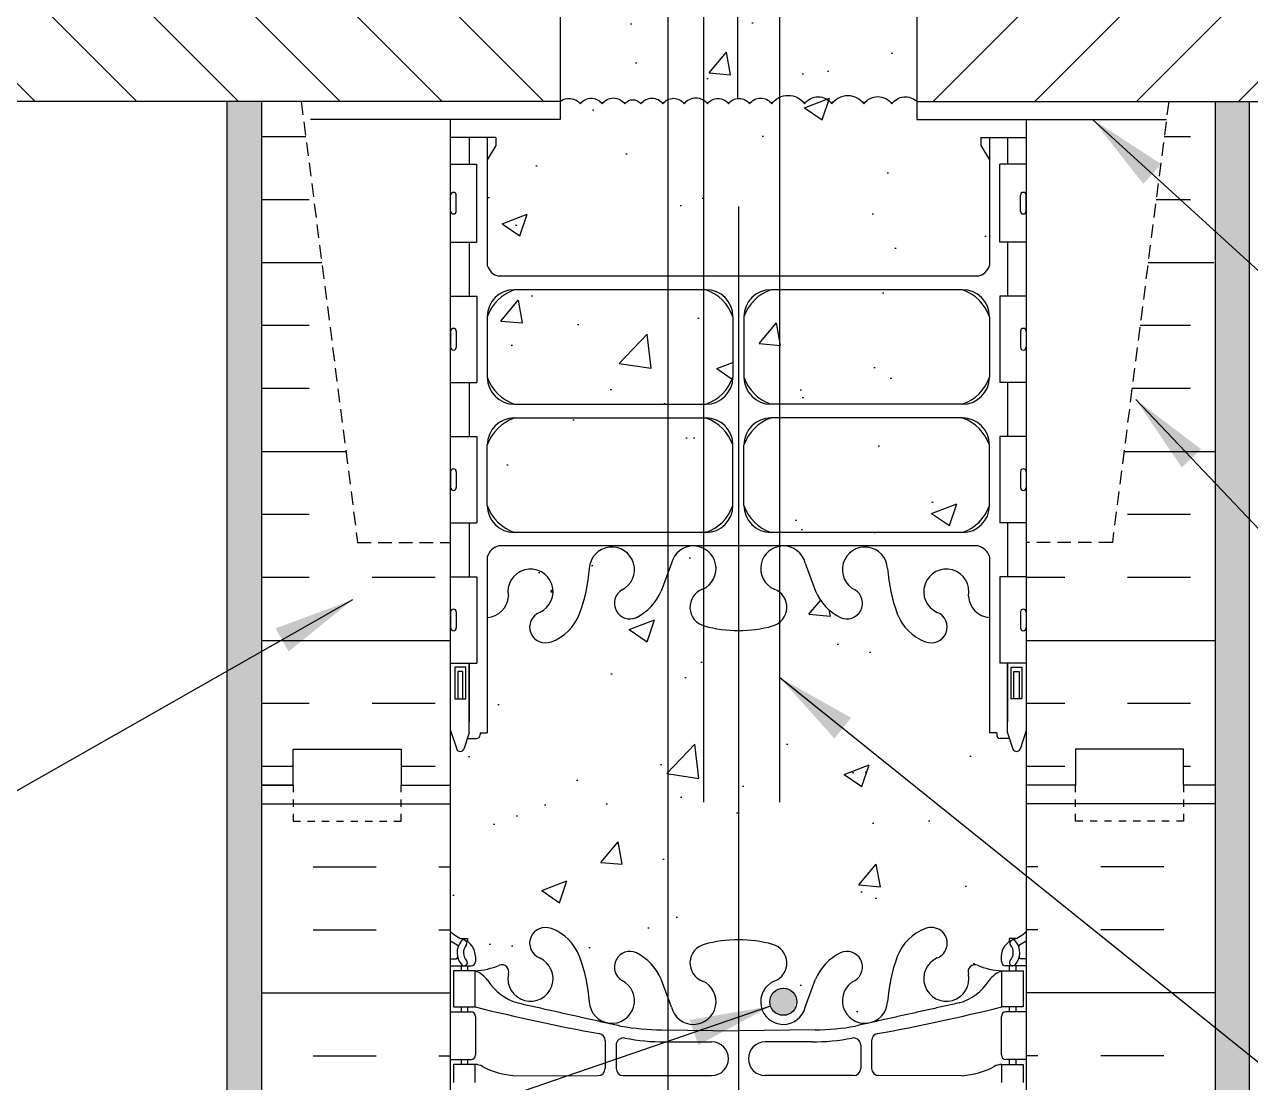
# Model space of a CAD drawing. Header units: inches. Extents: x 236 to 290.5, y 91.4 to 160.6.
# Drawn here: x 253.35 to 270.38, y 129.49 to 144.19 of the extents above; entities that cross this region are included whole.
import ezdxf

# ---------------------------------------------------------------- set-up
doc = ezdxf.new("R2010")
doc.units = ezdxf.units.IN
doc.header["$LTSCALE"] = 0.5
doc.header["$MEASUREMENT"] = 0
doc.linetypes.add('DASHED2', pattern=[0.375, 0.25, -0.125])
doc.linetypes.add('HIDDEN2', pattern=[0.1875, 0.125, -0.0625])
for name, color, linetype in [('HATCH', 12, 'Continuous'), ('Hidden2', 12, 'HIDDEN2'), ('line25', 2, 'Continuous'), ('LINE3', 3, 'Continuous'), ('LINE50', 5, 'Continuous'), ('LINE9', 9, 'Continuous'), ('TEXT', 4, 'Continuous'), ('Web_Edge', 9, 'Continuous')]:
    doc.layers.add(name, color=color, linetype=linetype)
doc.styles.add('DIM', font='romans.shx', dxfattribs={"width": 0.7})
doc.dimstyles.new('ext_12', dxfattribs={"dimscale": 12, "dimtxt": 0.09375, "dimasz": 0.09375, "dimexe": 0.09375, "dimexo": 0.0625, "dimgap": 0.0625, "dimtad": 1, "dimdec": 1, "dimzin": 3, "dimdsep": 46, "dimlunit": 4, "dimtxsty": 'DIM', "dimcen": 0.09, "dimdle": 0.09375, "dimclrt": 4, "dimadec": 0, "dimazin": 0, "dimtfac": 1, "dimtdec": 1, "dimtmove": 2, "dimatfit": 3, "dimfxl": 1, "dimfrac": 2, "dimtolj": 1, "dimtzin": 0, "dimarcsym": 0})

msp = doc.modelspace()

# ---------------------------------------------------------------- hatches: boundary and pattern name
at = {"layer": 'HATCH'}
h = msp.add_hatch(dxfattribs=at)
h.set_pattern_fill('AR-CONC', color=256, scale=0.5)
h.set_pattern_definition([(50, (0, 0), (3.5863, -0.31376), [0.375, -4.125]), (355, (0, 0), (-0.693757, 3.76096), [0.3, -3.3]), (100.4514, (0.299, -0.026), (2.892544, 3.4472), [0.3187, -3.50571]), (46.1842, (0, 1), (5.336207, -0.827596), [0.5625, -6.1875]), (96.6356, (0.4447, 0.931), (4.67331, 4.87059), [0.47805, -5.25857]), (351.1842, (0, 1), (4.67331, 4.87059), [0.45, -4.95]), (21, (0.5, 0.75), (2.984535, -2.013094), [0.375, -4.125]), (326, (0.5, 0.75), (1.216577, 3.62575), [0.3, -3.3]), (71.4514, (0.7487, 0.5822), (4.20111, 1.612656), [0.3187, -3.50571]), (37.5, (0, 0), (0.0607993, 1.6644693), [0, -3.26, 0, -3.35, 0, -3.3125]), (7.5, (0, 0), (1.315348, 1.972059), [0, -1.91, 0, -3.185, 0, -1.2625]), (327.5, (-1.115, 0), (2.669112, -0.1127744), [0, -1.25, 0, -3.9, 0, -5.175]), (317.5, (-1.615, 0), (2.91593, 0.500525), [0, -1.625, 0, -2.59, 0, -3.675])])
edge = h.paths.add_edge_path()
edge.add_line((267.267, 159.639), (264.137, 159.639))
edge.add_line((264.137, 159.639), (263.137, 158.639))
edge.add_line((263.137, 158.639), (263.137, 160.639))
edge.add_line((263.137, 160.639), (262.137, 159.639))
edge.add_line((262.137, 159.639), (259.267, 159.639))
edge.add_line((259.267, 159.639), (259.267, 157.848))
edge.add_arc((259.613, 158.209), 0.5, 226.2109, 246.4218)
edge.add_line((259.413, 157.751), (259.503, 157.751))
edge.add_line((259.503, 157.751), (259.503, 157.709))
edge.add_arc((259.363, 157.502), 0.25, 0, 55.9442, ccw=False)
edge.add_line((259.613, 157.502), (259.613, 157.435))
edge.add_arc((259.551, 157.435), 0.0625, -90, 0, ccw=False)
edge.add_line((259.551, 157.372), (259.503, 157.372))
edge.add_line((259.503, 157.372), (259.503, 157.302))
edge.add_line((259.503, 157.302), (259.608, 157.302))
edge.add_arc((259.486, 156.959), 0.364, 34.9775, 70.3387, ccw=False)
edge.add_arc((260.409, 157.571), 0.743, 212.7919, 253.8107)
edge.add_spline(control_points=[(260.202, 156.857), (261.639, 156.536)], knot_values=[0, 0, 1, 1], degree=1, periodic=0)
edge.add_arc((262.195, 159.468), 2.984, 259.2546, 270.0995)
edge.add_line((262.201, 156.484), (263.267, 156.468))
edge.add_line((263.267, 156.468), (264.334, 156.484))
edge.add_arc((264.339, 159.468), 2.984, 269.9005, 280.7454)
edge.add_spline(control_points=[(264.895, 156.536), (266.333, 156.857)], knot_values=[0, 0, 1, 1], degree=1, periodic=0)
edge.add_arc((266.126, 157.571), 0.743, 286.1893, 327.2081)
edge.add_arc((267.049, 156.959), 0.364, 109.6613, 145.0225, ccw=False)
edge.add_line((266.926, 157.302), (267.031, 157.302))
edge.add_line((267.031, 157.302), (267.031, 157.372))
edge.add_line((267.031, 157.372), (266.984, 157.372))
edge.add_arc((266.984, 157.435), 0.0625, 180, 270, ccw=False)
edge.add_line((266.921, 157.435), (266.921, 157.502))
edge.add_arc((267.171, 157.502), 0.25, 124.0558, 180, ccw=False)
edge.add_line((267.031, 157.709), (267.031, 157.751))
edge.add_line((267.031, 157.751), (267.121, 157.751))
edge.add_arc((266.921, 158.209), 0.5, 293.5782, 313.7891)
edge.add_line((267.267, 157.848), (267.267, 159.639))
h.paths.add_polyline_path([(265.747, 151.122), (267.955, 151.122), (267.955, 151.622), (267.267, 151.622), (267.267, 153.656, 0.088416), (267.121, 153.753), (267.031, 153.753), (267.031, 153.795, -0.249069), (266.921, 154.002), (266.921, 154.07, -0.414214), (266.984, 154.132), (267.031, 154.132), (267.031, 154.202), (266.926, 154.202, 0.085348), (266.597, 154.127, -0.669601), (266.464, 154.247, 2.087231), (266.03, 154.022, -1), (265.867, 153.613, -0.21345), (265.475, 154.003, -0.069923), (265.338, 154.646, 1.702394), (264.888, 154.334, -0.940793), (264.685, 153.951, -0.173075), (264.339, 154.317), (264.196, 154.704, 1.612474), (263.764, 154.345, -0.734872), (263.741, 153.834, -0.068475), (263.267, 153.772, -0.068475), (262.793, 153.834, -0.734872), (262.77, 154.345, 1.612474), (262.338, 154.704), (262.196, 154.317, -0.173075), (261.85, 153.951, -0.940793), (261.646, 154.334, 1.702394), (261.197, 154.646, -0.069923), (261.06, 154.003, -0.21345), (260.668, 153.613, -1), (260.504, 154.022, 2.087231), (260.07, 154.247, -0.669601), (259.938, 154.127, 0.085348), (259.608, 154.202), (259.503, 154.202), (259.503, 154.132), (259.551, 154.132, -0.414214), (259.613, 154.07), (259.613, 154.002, -0.249069), (259.503, 153.795), (259.503, 153.753), (259.413, 153.753, 0.088416), (259.267, 153.656), (259.267, 151.622), (258.58, 151.622), (258.58, 151.122), (260.788, 151.122), (260.788, 148.122), (260.788, 143.122, -0.403678), (261.072, 143.087, -0.520567), (261.373, 143.087, -0.520567), (261.688, 143.087, -0.520567), (261.912, 143.087, -0.520567), (262.218, 143.087, -0.520567), (262.515, 143.087, -0.520567), (262.839, 143.087, -0.520567), (263.129, 143.087, -0.520567), (263.421, 143.087, -0.520567), (263.732, 143.087, -0.520567), (264.186, 143.087, -0.520567), (264.564, 143.087, -0.520567), (265.012, 143.087, -0.520567), (265.399, 143.087, -0.459124), (265.747, 143.122), (265.747, 148.122)])
h.paths.add_polyline_path([(260.788, 148.122), (260.788, 149.622), (257.288, 149.622), (257.288, 144.622), (260.788, 144.622)])
h.paths.add_polyline_path([(269.247, 149.622), (265.747, 149.622), (265.747, 148.122), (265.747, 144.622), (269.247, 144.622)])
h.paths.add_polyline_path([(266.757, 142.309), (266.637, 142.509), (266.637, 142.622), (267.267, 142.622), (267.267, 142.872), (265.747, 142.872), (265.747, 143.122, 0.459124), (265.399, 143.087, 0.520567), (265.012, 143.087, 0.520567), (264.564, 143.087, 0.520567), (264.186, 143.087, 0.520567), (263.732, 143.087, 0.520567), (263.421, 143.087, 0.520567), (263.129, 143.087, 0.520567), (262.839, 143.087, 0.520567), (262.515, 143.087, 0.520567), (262.218, 143.087, 0.520567), (261.912, 143.087, 0.520567), (261.688, 143.087, 0.520567), (261.373, 143.087, 0.520567), (261.072, 143.087, 0.403678), (260.788, 143.122), (260.788, 142.872), (259.267, 142.872), (259.267, 142.622), (259.897, 142.622), (259.897, 142.509), (259.777, 142.309), (259.777, 140.84, 0.268156), (259.938, 140.692), (266.596, 140.692, 0.268138), (266.757, 140.84)])
h.paths.add_polyline_path([(263.191, 140.13, 0.225652), (262.816, 140.505), (260.152, 140.505, 0.225652), (259.777, 140.13), (259.777, 139.289, 0.225652), (260.152, 138.914), (262.816, 138.914, 0.225652), (263.191, 139.289)])
h.paths.add_polyline_path([(263.191, 138.348, 0.225652), (262.816, 138.723), (260.152, 138.723, 0.225652), (259.777, 138.348), (259.777, 137.507, 0.225652), (260.152, 137.132), (262.816, 137.132, 0.225652), (263.191, 137.507)])
h.paths.add_polyline_path([(266.757, 138.348, 0.225652), (266.382, 138.723), (263.719, 138.723, 0.225652), (263.344, 138.348), (263.344, 137.507, 0.225652), (263.719, 137.132), (266.382, 137.132, 0.225652), (266.757, 137.507)])
h.paths.add_polyline_path([(266.757, 140.13, 0.225652), (266.382, 140.505), (263.719, 140.505, 0.225652), (263.344, 140.13), (263.344, 139.289, 0.225652), (263.719, 138.914), (266.382, 138.914, 0.225652), (266.757, 139.289)])
h.paths.add_polyline_path([(267.033, 134.27), (266.907, 134.27, -0.414214), (266.857, 134.32), (266.857, 134.35), (266.757, 134.35), (266.757, 135.952, -0.380392), (266.464, 136.247, 2.087231), (266.03, 136.022, -1), (265.867, 135.613, -0.21345), (265.475, 136.003, -0.069923), (265.338, 136.646, 1.702394), (264.888, 136.334, -0.940793), (264.685, 135.951, -0.173075), (264.339, 136.317), (264.196, 136.704, 1.612474), (263.764, 136.345, -0.734872), (263.741, 135.834, -0.068475), (263.267, 135.772, -0.068475), (262.793, 135.834, -0.734872), (262.77, 136.345, 1.612474), (262.338, 136.704), (262.196, 136.317, -0.173075), (261.85, 135.951, -0.940793), (261.646, 136.334, 1.702394), (261.197, 136.646, -0.069923), (261.06, 136.003, -0.21345), (260.668, 135.613, -1), (260.504, 136.022, 2.087231), (260.07, 136.247, -0.380397), (259.777, 135.952), (259.777, 134.35), (259.677, 134.35), (259.677, 134.32, -0.414214), (259.627, 134.27), (259.501, 134.27), (259.452, 134.12, -0.6), (259.352, 134.12), (259.267, 134.381), (259.267, 133.622), (259.267, 131.587, 0.088416), (259.413, 131.49), (259.503, 131.49), (259.503, 131.448, -0.249069), (259.613, 131.241), (259.613, 131.173, -0.414214), (259.551, 131.111), (259.503, 131.111), (259.503, 131.041), (259.608, 131.041, 0.085348), (259.938, 131.116, -0.669601), (260.07, 130.996, 2.087231), (260.504, 131.221, -1), (260.668, 131.63, -0.21345), (261.06, 131.24, -0.069923), (261.197, 130.597, 1.702394), (261.646, 130.909, -0.940793), (261.85, 131.292, -0.173075), (262.196, 130.926), (262.338, 130.539, 1.612474), (262.77, 130.898, -0.734872), (262.793, 131.409, -0.068475), (263.267, 131.472, -0.068475), (263.741, 131.409, -0.734872), (263.764, 130.898, 1.612474), (264.196, 130.539), (264.339, 130.926, -0.173075), (264.685, 131.292, -0.940793), (264.888, 130.909, 1.702394), (265.338, 130.597, -0.069923), (265.475, 131.24, -0.21345), (265.867, 131.63, -1), (266.03, 131.221, 2.087231), (266.464, 130.996, -0.669601), (266.597, 131.116, 0.085348), (266.926, 131.041), (267.031, 131.041), (267.031, 131.111), (266.984, 131.111, -0.414214), (266.921, 131.173), (266.921, 131.241, -0.249069), (267.031, 131.448), (267.031, 131.49), (267.121, 131.49, 0.088416), (267.267, 131.587), (267.267, 134.381), (267.182, 134.12, -0.6), (267.082, 134.12)])
h.paths.add_polyline_path([(262.594, 118.086, -0.322346), (262.77, 118.345, 1.612474), (262.338, 118.704), (262.196, 118.317, -0.173075), (261.85, 117.951, -0.940793), (261.646, 118.334, 1.753171), (261.195, 118.631, -0.068226), (261.06, 118.003, -0.202395), (260.694, 117.624), (262.132, 117.624)])
h.paths.add_polyline_path([(260.504, 118.022, 2.087231), (260.07, 118.247, -0.638777), (259.945, 118.123, 0.087457), (259.608, 118.202), (259.503, 118.202), (259.503, 118.132), (259.551, 118.132, -0.414214), (259.613, 118.07), (259.613, 118.002, -0.249069), (259.503, 117.795), (259.503, 117.753), (259.413, 117.753, 0.088416), (259.267, 117.656), (259.267, 117.624), (260.481, 117.624, -0.635968)])
h = msp.add_hatch(dxfattribs=at)
h.set_pattern_fill('AR-SAND', color=256, scale=0.25, style=0)
h.set_pattern_definition([(37.5, (270.1861, 157.3093), (-0.0157483, 0.481706), [0, -0.38, 0, -0.425, 0, -0.40625]), (7.5, (270.1861, 157.3093), (0.442444, 0.705537), [0, -0.205, 0, -0.3425, 0, -0.13125]), (327.5, (269.8786, 157.3093), (0.7785355, 0.0014148), [0, -0.125, 0, -0.45, 0, -0.5875]), (317.5, (269.8786, 157.3093), (0.751532, 0.219419), [0, -0.0625, 0, -0.295, 0, -0.3375])])
h.paths.add_polyline_path([(270.372, 159.639), (269.892, 159.639), (269.892, 152.622), (270.372, 152.622)])
h.paths.add_polyline_path([(256.642, 159.639), (256.163, 159.639), (256.163, 152.622), (256.642, 152.622)])
h.paths.add_polyline_path([(256.642, 143.122), (256.163, 143.122), (256.163, 117.624), (256.642, 117.624), (256.642, 133.622)])
h.paths.add_polyline_path([(270.372, 143.122), (269.892, 143.122), (269.892, 117.613), (270.371, 117.613)])
h = msp.add_hatch(dxfattribs=at)
h.set_pattern_fill('ANSI31', color=256, scale=8, style=0)
h.set_pattern_definition([(135, (350.8046, -7.9324), (0.707107, 0.707107), [])])
h.paths.add_polyline_path([(244.553, 144.622), (260.788, 144.622), (260.788, 143.122), (244.553, 143.122)])
h = msp.add_hatch(dxfattribs=at)
h.set_pattern_fill('ANSI31', color=256, scale=8, style=0)
h.set_pattern_definition([(45, (175.7299, -7.9324), (-0.707107, 0.707107), [])])
h.paths.add_polyline_path([(281.981, 144.622), (265.747, 144.622), (265.747, 143.122), (281.981, 143.122)])
h = msp.add_hatch(dxfattribs=at)
h.set_pattern_fill('INSUL', color=256, scale=7, angle=180, style=0)
h.set_pattern_definition([(180, (257.3003, 138.2543), (-3e-16, -2.625), []), (180, (257.3003, 137.3793), (-3e-16, -2.625), [0.875, -0.875]), (180, (257.3003, 136.5043), (-3e-16, -2.625), [0.875, -0.875])])
h.paths.add_polyline_path([(257.191, 143.122), (256.642, 143.122), (256.642, 133.622), (257.08, 133.622), (257.08, 134.122), (258.58, 134.122), (258.58, 133.622), (259.267, 133.622), (259.267, 136.995), (257.974, 136.995)])
h.paths.add_polyline_path([(269.247, 143.122), (268.464, 136.995), (267.267, 136.995), (267.267, 133.622), (267.955, 133.622), (267.955, 134.122), (269.455, 134.122), (269.455, 133.622), (269.892, 133.622), (269.872, 143.122)])
at = {"layer": 'LINE3'}
msp.add_hatch(color=256, dxfattribs=at).paths.add_polyline_path([(263.704, 130.612, 1), (264.079, 130.612, 1)])

# ---------------------------------------------------------------- linework, layer by layer
at = {"layer": 'HATCH'}
for p, q in [((256.642, 133.362), (259.267, 133.362)), ((269.892, 133.362), (267.267, 133.362)), ((257.356, 132.487), (258.231, 132.487)), ((259.106, 132.487), (259.267, 132.487)), ((267.429, 132.487), (267.267, 132.487)), ((269.179, 132.487), (268.304, 132.487)), ((257.356, 131.612), (258.231, 131.612)), ((259.106, 131.612), (259.267, 131.612)), ((267.429, 131.612), (267.267, 131.612)), ((269.179, 131.612), (268.304, 131.612)), ((256.642, 130.737), (259.267, 130.737)), ((269.892, 130.737), (267.267, 130.737)), ((257.356, 129.862), (258.231, 129.862)), ((259.106, 129.862), (259.267, 129.862)), ((267.429, 129.862), (267.267, 129.862)), ((269.179, 129.862), (268.304, 129.862))]:
    msp.add_line(p, q, dxfattribs=at)
msp.add_lwpolyline([(260.788, 143.122, -0.403678), (261.072, 143.087, -0.520567), (261.373, 143.087, -0.520567), (261.688, 143.087, -0.520567), (261.912, 143.087, -0.520567), (262.218, 143.087, -0.520567), (262.515, 143.087, -0.520567), (262.839, 143.087, -0.520567), (263.129, 143.087, -0.520567), (263.421, 143.087, -0.520567), (263.732, 143.087, -0.520567), (264.186, 143.087, -0.520567), (264.564, 143.087, -0.520567), (265.012, 143.087, -0.520567), (265.399, 143.087, -0.459127), (265.747, 143.122, -0.459127)], format="xyb", dxfattribs=at)
at = {"layer": 'Hidden2', "ltscale": 3}
for p, q in [((257.191, 143.122), (257.974, 136.995)), ((269.247, 143.122), (268.464, 136.995)), ((257.974, 136.995), (259.267, 136.995)), ((268.464, 136.995), (267.267, 136.995))]:
    msp.add_line(p, q, dxfattribs=at)
at = {"layer": 'line25'}
for p, q in [((260.788, 143.122), (244.553, 143.122)), ((256.663, 143.122), (246.033, 143.122)), ((257.191, 143.122), (256.642, 143.122)), ((260.788, 143.122), (260.788, 142.872)), ((265.747, 143.122), (265.747, 142.872)), ((265.747, 143.122), (281.981, 143.122)), ((269.872, 143.122), (280.502, 143.122)), ((260.788, 142.872), (257.32, 142.872)), ((259.267, 133.622), (259.267, 142.872)), ((265.747, 142.872), (269.215, 142.872)), ((267.267, 142.872), (267.267, 117.613)), ((259.267, 142.247), (259.632, 142.247)), ((259.632, 141.167), (259.632, 142.247)), ((267.267, 142.247), (266.902, 142.247)), ((266.902, 141.167), (266.902, 142.247)), ((259.267, 141.167), (259.632, 141.167)), ((267.267, 141.167), (266.902, 141.167)), ((259.267, 140.417), (259.632, 140.417)), ((259.632, 140.417), (259.632, 139.217)), ((267.267, 140.417), (266.902, 140.417)), ((266.902, 140.417), (266.902, 139.217)), ((259.267, 139.217), (259.632, 139.217)), ((267.267, 139.217), (266.902, 139.217)), ((259.267, 138.467), (259.632, 138.467)), ((259.632, 138.467), (259.632, 137.267)), ((267.267, 138.467), (266.902, 138.467)), ((266.902, 138.467), (266.902, 137.267)), ((259.267, 137.267), (259.632, 137.267)), ((267.267, 137.267), (266.902, 137.267)), ((259.267, 136.517), (259.632, 136.517)), ((259.632, 136.517), (259.632, 135.317)), ((267.267, 136.517), (266.902, 136.517)), ((266.902, 136.517), (266.902, 135.317)), ((259.267, 135.317), (259.632, 135.317)), ((267.267, 135.317), (266.902, 135.317)), ((259.267, 117.624), (259.267, 133.622))]:
    msp.add_line(p, q, dxfattribs=at)
for points in [[(260.788, 151.122), (260.788, 148.122), (260.788, 143.122)], [(265.747, 151.122), (265.747, 148.122), (265.747, 143.122)]]:
    msp.add_lwpolyline(points, dxfattribs=at)
at = {"layer": 'LINE3'}
for p, q in [((262.288, 159.624), (262.288, 121.413)), ((263.256, 158.758), (263.256, 143.162)), ((262.788, 133.384), (262.788, 146.45)), ((263.841, 133.384), (263.841, 146.45)), ((263.267, 141.663), (263.267, 116.753))]:
    msp.add_line(p, q, dxfattribs=at)
msp.add_circle((263.891, 130.612), 0.188, dxfattribs=at)
at = {"layer": 'LINE50'}
for p, q in [((269.892, 143.122), (269.892, 117.613)), ((256.642, 117.624), (256.642, 133.622))]:
    msp.add_line(p, q, dxfattribs=at)
for points in [[(257.08, 133.622), (256.642, 133.622), (256.642, 143.122)], [(256.642, 133.622), (257.08, 133.622), (257.08, 134.122), (258.58, 134.122), (258.58, 133.622), (259.267, 133.622)], [(256.642, 133.622), (257.08, 133.622), (257.08, 134.122), (258.58, 134.122), (258.58, 133.622), (259.267, 133.622)], [(269.892, 133.622), (269.454, 133.622), (269.454, 134.122), (267.954, 134.122), (267.954, 133.622), (267.267, 133.622)]]:
    msp.add_lwpolyline(points, dxfattribs=at)
at = {"layer": 'LINE9'}
for p, q in [((256.163, 117.613), (256.163, 143.122)), ((270.371, 117.613), (270.372, 143.122)), ((259.267, 141.597), (259.267, 141.817)), ((259.267, 141.762), (259.267, 141.762)), ((259.307, 141.857), (259.307, 141.857)), ((259.347, 141.597), (259.347, 141.817)), ((267.187, 141.597), (267.187, 141.817)), ((267.227, 141.857), (267.227, 141.857)), ((267.267, 141.597), (267.267, 141.817)), ((267.267, 141.762), (267.267, 141.762)), ((259.267, 141.652), (259.267, 141.652)), ((267.267, 141.652), (267.267, 141.652)), ((259.307, 141.557), (259.307, 141.557)), ((267.227, 141.557), (267.227, 141.557)), ((259.267, 139.927), (259.267, 139.707)), ((259.307, 139.967), (259.307, 139.967)), ((259.347, 139.927), (259.347, 139.707)), ((267.187, 139.927), (267.187, 139.707)), ((267.227, 139.967), (267.227, 139.967)), ((267.267, 139.927), (267.267, 139.707)), ((259.267, 139.872), (259.267, 139.872)), ((259.267, 139.762), (259.267, 139.762)), ((267.267, 139.872), (267.267, 139.872)), ((267.267, 139.762), (267.267, 139.762)), ((259.307, 139.667), (259.307, 139.667)), ((267.227, 139.667), (267.227, 139.667)), ((259.267, 137.977), (259.267, 137.757)), ((259.267, 137.922), (259.267, 137.922)), ((259.347, 137.977), (259.347, 137.757)), ((267.187, 137.977), (267.187, 137.757)), ((267.267, 137.977), (267.267, 137.757)), ((267.267, 137.922), (267.267, 137.922)), ((259.267, 137.812), (259.267, 137.812)), ((259.307, 137.717), (259.307, 137.717)), ((267.227, 137.717), (267.227, 137.717)), ((267.267, 137.812), (267.267, 137.812)), ((259.267, 136.027), (259.267, 135.807)), ((259.267, 135.972), (259.267, 135.972)), ((259.307, 136.067), (259.307, 136.067)), ((259.347, 136.027), (259.347, 135.807)), ((267.187, 136.027), (267.187, 135.807)), ((267.227, 136.067), (267.227, 136.067)), ((267.267, 136.027), (267.267, 135.807)), ((267.267, 135.972), (267.267, 135.972)), ((259.267, 135.862), (259.267, 135.862)), ((267.267, 135.862), (267.267, 135.862)), ((259.307, 135.767), (259.307, 135.767)), ((267.227, 135.767), (267.227, 135.767))]:
    msp.add_line(p, q, dxfattribs=at)
at = {"layer": 'LINE9', "linetype": 'DASHED2', "ltscale": 0.15}
for p, q in [((257.08, 133.622), (257.08, 133.122)), ((258.58, 133.122), (258.58, 133.622)), ((267.954, 133.122), (267.954, 133.622)), ((269.454, 133.622), (269.454, 133.122)), ((257.08, 133.122), (258.58, 133.122)), ((269.454, 133.122), (267.954, 133.122))]:
    msp.add_line(p, q, dxfattribs=at)
at = {"layer": 'LINE9'}
for centre, start, end in [((259.307, 141.817), 90, 180), ((259.307, 141.817), 360, 90), ((267.227, 141.817), 90, 180), ((267.227, 141.817), 0, 90), ((259.307, 141.597), 180, 270), ((259.307, 141.597), 270, 0), ((267.227, 141.597), 180, 270), ((267.227, 141.597), 270, 0), ((259.307, 139.927), 90, 180), ((259.307, 139.927), 0, 90), ((267.227, 139.927), 90, 180), ((267.227, 139.927), 360, 90), ((259.307, 139.707), 180, 270), ((259.307, 139.707), 270, 0), ((267.227, 139.707), 180, 270), ((267.227, 139.707), 270, 0), ((259.307, 137.977), 90, 180), ((259.307, 137.977), 0, 90), ((267.227, 137.977), 90, 180), ((267.227, 137.977), 360, 90), ((259.307, 137.757), 180, 270), ((259.307, 137.757), 270, 0), ((267.227, 137.757), 180, 270), ((267.227, 137.757), 270, 0), ((259.307, 136.027), 90, 180), ((259.307, 136.027), 0, 90), ((267.227, 136.027), 90, 180), ((267.227, 136.027), 360, 90), ((259.307, 135.807), 180, 270), ((259.307, 135.807), 270, 0), ((267.227, 135.807), 180, 270), ((267.227, 135.807), 270, 0)]:
    msp.add_arc(centre, 0.04, start, end, dxfattribs=at)
at = {"layer": 'Web_Edge'}
for p, q in [((259.897, 142.622), (259.267, 142.622)), ((259.897, 142.622), (259.267, 142.622)), ((259.777, 142.622), (259.777, 140.84)), ((259.897, 142.622), (259.897, 142.509)), ((259.897, 142.622), (259.897, 142.509)), ((266.637, 142.622), (267.267, 142.622)), ((266.637, 142.622), (267.267, 142.622)), ((266.637, 142.622), (266.637, 142.509)), ((266.637, 142.622), (266.637, 142.509)), ((266.757, 142.622), (266.757, 140.84)), ((259.897, 142.509), (259.777, 142.309)), ((259.897, 142.509), (259.777, 142.309)), ((266.637, 142.509), (266.757, 142.309)), ((266.637, 142.509), (266.757, 142.309)), ((266.596, 140.692), (259.938, 140.692)), ((262.816, 140.505), (260.152, 140.505)), ((266.382, 140.505), (263.719, 140.505)), ((259.777, 140.13), (259.777, 139.289)), ((263.191, 140.13), (263.191, 139.289)), ((263.344, 140.131), (263.344, 139.29)), ((266.757, 140.13), (266.757, 139.289)), ((260.152, 138.914), (262.816, 138.914)), ((266.382, 138.914), (263.719, 138.914)), ((260.152, 138.723), (262.816, 138.723)), ((266.382, 138.723), (263.719, 138.723)), ((259.777, 137.507), (259.777, 138.348)), ((263.191, 137.507), (263.191, 138.348)), ((263.344, 137.507), (263.344, 138.347)), ((266.757, 137.507), (266.757, 138.348)), ((262.816, 137.132), (260.152, 137.132)), ((266.382, 137.132), (263.719, 137.132)), ((266.596, 136.945), (259.938, 136.945)), ((259.777, 136.797), (259.777, 134.35)), ((262.338, 136.704), (262.196, 136.317)), ((264.196, 136.704), (264.339, 136.317)), ((266.757, 136.797), (266.757, 134.35)), ((259.527, 134.35), (259.527, 135.317)), ((267.007, 134.35), (267.007, 135.317)), ((259.267, 134.381), (259.352, 134.12)), ((259.527, 134.35), (259.452, 134.12)), ((259.501, 134.27), (259.627, 134.27)), ((259.677, 134.35), (259.777, 134.35)), ((259.677, 134.35), (259.677, 134.32)), ((259.677, 134.32), (259.677, 134.32)), ((266.857, 134.35), (266.757, 134.35)), ((266.857, 134.35), (266.857, 134.32)), ((266.857, 134.32), (266.857, 134.32)), ((267.033, 134.27), (266.907, 134.27)), ((267.007, 134.35), (267.082, 134.12)), ((267.267, 134.381), (267.182, 134.12)), ((259.413, 131.49), (259.503, 131.49)), ((259.503, 131.49), (259.503, 131.448)), ((267.121, 131.49), (267.031, 131.49)), ((267.031, 131.49), (267.031, 131.448)), ((259.267, 131.211), (259.345, 131.211)), ((259.613, 131.241), (259.613, 131.173)), ((266.921, 131.241), (266.921, 131.173)), ((267.267, 131.211), (267.189, 131.211)), ((259.267, 131.111), (259.551, 131.111)), ((259.413, 131.111), (259.413, 131.041)), ((259.503, 131.111), (259.503, 131.041)), ((267.267, 131.111), (266.984, 131.111)), ((267.031, 131.111), (267.031, 131.041)), ((267.121, 131.111), (267.121, 131.041)), ((262.338, 130.539), (262.196, 130.926)), ((264.196, 130.539), (264.339, 130.926)), ((259.413, 130.541), (259.413, 130.471)), ((259.503, 130.541), (259.503, 130.471)), ((267.031, 130.541), (267.031, 130.471)), ((267.121, 130.541), (267.121, 130.471)), ((259.267, 130.471), (259.551, 130.471)), ((259.613, 130.408), (259.613, 129.873)), ((266.921, 130.408), (266.921, 129.873)), ((267.267, 130.471), (266.984, 130.471)), ((262.201, 130.223), (263.267, 130.207)), ((264.334, 130.223), (263.267, 130.207)), ((261.415, 130.071), (261.415, 129.686)), ((261.568, 130.009), (261.568, 129.686)), ((262.248, 130.055), (262.895, 130.055)), ((264.287, 130.055), (263.64, 130.055)), ((264.967, 130.009), (264.967, 129.686)), ((265.119, 130.071), (265.119, 129.686)), ((259.267, 129.811), (259.551, 129.811)), ((259.413, 129.811), (259.413, 129.741)), ((259.503, 129.811), (259.503, 129.741)), ((267.267, 129.811), (266.984, 129.811)), ((267.031, 129.811), (267.031, 129.741)), ((267.121, 129.811), (267.121, 129.741)), ((260.161, 129.585), (261.315, 129.586)), ((261.668, 129.586), (262.895, 129.586)), ((264.867, 129.586), (263.64, 129.586)), ((266.374, 129.585), (265.219, 129.586))]:
    msp.add_line(p, q, dxfattribs=at)
for points in [[(259.527, 142.622), (259.527, 142.247)], [(267.007, 142.622), (267.007, 142.247)], [(259.527, 141.167), (259.527, 140.417)], [(267.007, 141.167), (267.007, 140.417)], [(259.527, 139.217), (259.527, 138.467)], [(267.007, 139.217), (267.007, 138.467)], [(259.527, 137.267), (259.527, 136.517)], [(267.007, 137.267), (267.007, 136.517)], [(259.527, 135.317), (259.527, 134.5)], [(267.007, 135.317), (267.007, 134.5)], [(259.608, 129.491), (259.608, 129.741), (259.308, 129.741), (259.308, 129.491)], [(266.926, 129.491), (266.926, 129.741), (267.226, 129.741), (267.226, 129.491)]]:
    msp.add_lwpolyline(points, dxfattribs=at)
for points in [[(259.477, 135.26), (259.327, 135.26), (259.327, 134.82), (259.477, 134.82)], [(259.437, 135.2), (259.367, 135.2), (259.367, 134.82), (259.437, 134.82)], [(267.057, 135.26), (267.207, 135.26), (267.207, 134.82), (267.057, 134.82)], [(267.097, 135.2), (267.167, 135.2), (267.167, 134.82), (267.097, 134.82)], [(259.308, 130.541), (259.608, 130.541), (259.608, 131.041), (259.308, 131.041)], [(267.226, 130.541), (266.926, 130.541), (266.926, 131.041), (267.226, 131.041)]]:
    msp.add_lwpolyline(points, close=True, dxfattribs=at)
for centre, radius, start, end in [((259.986, 140.906), 0.219, 197.388, 257.4322), ((266.549, 140.906), 0.219, 282.5678, 342.6083), ((260.359, 139.923), 0.617, 109.5682, 160.4318), ((260.152, 140.13), 0.375, 90, 180), ((262.609, 139.923), 0.617, 19.5682, 70.4318), ((262.816, 140.13), 0.375, 360, 90), ((263.925, 139.923), 0.617, 109.5682, 160.4318), ((263.719, 140.13), 0.375, 90, 180), ((266.175, 139.923), 0.617, 19.5682, 70.4318), ((266.382, 140.13), 0.375, 360, 90), ((260.359, 139.496), 0.617, 199.5682, 250.4318), ((260.152, 139.289), 0.375, 180, 270), ((262.609, 139.496), 0.617, 289.5682, 340.4318), ((262.816, 139.289), 0.375, 270, 0), ((263.925, 139.496), 0.617, 199.5682, 250.4318), ((263.719, 139.289), 0.375, 180, 270), ((266.175, 139.496), 0.617, 289.5682, 340.4318), ((266.382, 139.289), 0.375, 270, 0), ((260.359, 138.141), 0.617, 109.5682, 160.4318), ((260.152, 138.348), 0.375, 90, 180), ((262.609, 138.141), 0.617, 19.5682, 70.4318), ((262.816, 138.348), 0.375, 360, 90), ((263.925, 138.141), 0.617, 109.5682, 160.4318), ((263.719, 138.348), 0.375, 90, 180), ((266.175, 138.141), 0.617, 19.5682, 70.4318), ((266.382, 138.348), 0.375, 360, 90), ((260.359, 137.714), 0.617, 199.5682, 250.4318), ((260.152, 137.507), 0.375, 180, 270), ((262.609, 137.714), 0.617, 289.5682, 340.4318), ((262.816, 137.507), 0.375, 270, 0), ((263.925, 137.714), 0.617, 199.5682, 250.4318), ((263.719, 137.507), 0.375, 180, 270), ((266.175, 137.714), 0.617, 289.5682, 340.4318), ((266.382, 137.507), 0.375, 270, 0), ((259.986, 136.731), 0.219, 102.5678, 162.6118), ((261.509, 136.616), 0.314, 296.0652, 177.2643), ((262.643, 136.631), 0.314, 293.8084, 166.5854), ((263.891, 136.631), 0.314, 13.4146, 246.1916), ((265.026, 136.616), 0.314, 2.7357, 243.9348), ((266.549, 136.731), 0.219, 17.3917, 77.4322), ((260.378, 136.309), 0.314, 293.8084, 191.4114), ((258.838, 136.812), 2.365, 339.9985, 355.6105), ((267.697, 136.812), 2.365, 184.3895, 200.0015), ((266.157, 136.309), 0.314, 348.5886, 246.1916), ((261.76, 136.149), 0.217, 121.463, 294.4736), ((261.509, 136.619), 0.75, 297.0295, 336.3062), ((262.862, 136.093), 0.268, 109.9662, 255.2108), ((263.673, 136.093), 0.268, 284.7892, 70.0338), ((265.025, 136.619), 0.75, 203.6938, 242.9705), ((264.775, 136.149), 0.217, 245.5264, 58.537), ((259.758, 136.264), 0.313, 273.5544, 356.8611), ((266.777, 136.264), 0.313, 183.1389, 266.4446), ((260.586, 135.818), 0.22, 111.8037, 291.8037), ((260.429, 136.247), 0.677, 290.6803, 338.8761), ((266.106, 136.247), 0.677, 201.1239, 249.3197), ((265.949, 135.818), 0.22, 248.1963, 68.1963), ((263.256, 137.525), 1.754, 254.7082, 270.3771), ((263.279, 137.525), 1.754, 269.6229, 285.2918), ((259.627, 134.32), 0.05, 270, 0), ((266.907, 134.32), 0.05, 180, 270), ((259.402, 134.147), 0.0567, 208.0725, 331.9275), ((267.132, 134.147), 0.0567, 208.0725, 331.9275), ((259.613, 131.948), 0.5, 226.2109, 250.5288), ((260.586, 131.425), 0.22, 68.1963, 248.1963), ((260.429, 130.996), 0.677, 21.1239, 69.3197), ((266.106, 130.996), 0.677, 110.6803, 158.8761), ((265.949, 131.425), 0.22, 291.8037, 111.8037), ((266.921, 131.948), 0.5, 289.4712, 313.7891), ((259.613, 131.948), 0.6, 234.7832, 245.0748), ((259.607, 131.295), 0.25, 140.1145, 222.4609), ((259.351, 131.385), 0.021, 343.464, 63.9957), ((259.449, 131.426), 0.045, 321.448, 139.1879), ((259.363, 131.241), 0.25, 0, 70.5288), ((259.607, 131.295), 0.16, 140.0001, 222.4609), ((262.862, 131.15), 0.268, 104.7892, 250.0338), ((263.256, 129.718), 1.754, 89.6229, 105.2918), ((263.279, 129.718), 1.754, 74.7082, 90.3771), ((263.673, 131.15), 0.268, 289.9662, 75.2108), ((267.171, 131.241), 0.25, 109.4712, 180), ((267.085, 131.426), 0.045, 40.8121, 218.552), ((266.928, 131.295), 0.16, 317.5391, 39.9999), ((266.928, 131.295), 0.25, 317.5391, 39.8855), ((267.183, 131.385), 0.021, 116.0043, 196.536), ((266.921, 131.948), 0.6, 294.9252, 305.2168), ((259.345, 131.231), 0.0196, 269.4032, 15.4901), ((260.378, 130.934), 0.314, 168.5886, 66.1916), ((258.838, 130.431), 2.365, 4.3895, 20.0015), ((261.76, 131.094), 0.217, 65.5264, 238.537), ((261.509, 130.624), 0.75, 23.6938, 62.9705), ((265.025, 130.624), 0.75, 117.0295, 156.3062), ((264.775, 131.094), 0.217, 301.463, 114.4736), ((267.697, 130.431), 2.365, 159.9985, 175.6105), ((266.157, 130.934), 0.314, 113.8084, 11.4114), ((267.189, 131.231), 0.0196, 164.5099, 270.5968), ((259.456, 131.157), 0.045, 222.4609, 42.4609), ((259.551, 131.173), 0.0625, 270, 0), ((259.553, 132.037), 0.997, 273.1538, 293.1467), ((259.486, 130.698), 0.364, 34.9775, 70.3387), ((259.979, 131.029), 0.0968, 340.1551, 110.4331), ((266.555, 131.029), 0.0968, 69.5669, 199.8449), ((266.981, 132.037), 0.997, 246.8533, 266.8462), ((267.049, 130.698), 0.364, 109.6613, 145.0225), ((266.984, 131.173), 0.0625, 180, 270), ((267.079, 131.157), 0.045, 137.5391, 317.5391), ((260.409, 131.31), 0.743, 212.7919, 253.8107), ((261.509, 130.627), 0.314, 182.7357, 63.9348), ((262.643, 130.612), 0.314, 193.4146, 66.1916), ((263.891, 130.612), 0.314, 113.8084, 346.5854), ((265.026, 130.627), 0.314, 116.0652, 357.2643), ((266.126, 131.31), 0.743, 286.1893, 327.2081), ((266.417, 157.961), 28.253, 256.0552, 259.6343), ((260.118, 157.961), 28.253, 280.3657, 283.9448), ((259.551, 130.408), 0.0625, 0, 90), ((266.984, 130.408), 0.0625, 90, 180), ((262.195, 133.207), 2.984, 259.2546, 270.0995), ((264.339, 133.207), 2.984, 269.9005, 280.7454), ((261.315, 130.071), 0.1, 360, 79.6343), ((261.668, 130.009), 0.1, 79.2546, 180), ((262.243, 133.039), 2.984, 259.2546, 270.0995), ((262.895, 129.821), 0.234, 270, 90), ((263.64, 129.821), 0.234, 90, 270), ((264.292, 133.039), 2.984, 269.9005, 280.7454), ((264.867, 130.009), 0.1, 0, 100.7454), ((265.219, 130.071), 0.1, 100.3657, 180), ((259.551, 129.873), 0.0625, 270, 0), ((266.984, 129.873), 0.0625, 180, 270), ((259.604, 129.522), 0.219, 60.4937, 88.92), ((260.246, 130.742), 1.16, 242.5844, 265.8032), ((261.315, 129.686), 0.1, 270.0388, 360), ((261.668, 129.686), 0.1, 180, 270), ((264.867, 129.686), 0.1, 270, 0), ((265.219, 129.686), 0.1, 180, 269.9612), ((266.289, 130.742), 1.16, 274.1968, 297.4156), ((266.93, 129.522), 0.219, 91.08, 119.5063)]:
    msp.add_arc(centre, radius, start, end, dxfattribs=at)
for points in [[(260.202, 130.596), (261.639, 130.275)], [(266.333, 130.596), (264.895, 130.275)]]:
    msp.add_open_spline(points, degree=1, dxfattribs=at)

# ---------------------------------------------------------------- leaders
at = {"layer": 'TEXT'}
for points in [[(268.189, 142.872), (277.081, 134.744), (279.529, 134.744)], [(268.789, 138.979), (275.904, 131.483), (278.305, 131.483)], [(263.841, 135.118), (275.608, 125.662), (278.599, 125.662)]]:
    msp.add_leader(points, dimstyle='ext_12', override={"dimgap": 0.0625, "dimtad": 0}, dxfattribs=at)
for points in [[(257.904, 136.195), (252.967, 133.391), (251.571, 133.391)], [(263.714, 130.551), (247.394, 124.953), (243.879, 124.953)]]:
    msp.add_leader(points, dimstyle='ext_12', dxfattribs=at)

doc.saveas('drawing.dxf')
